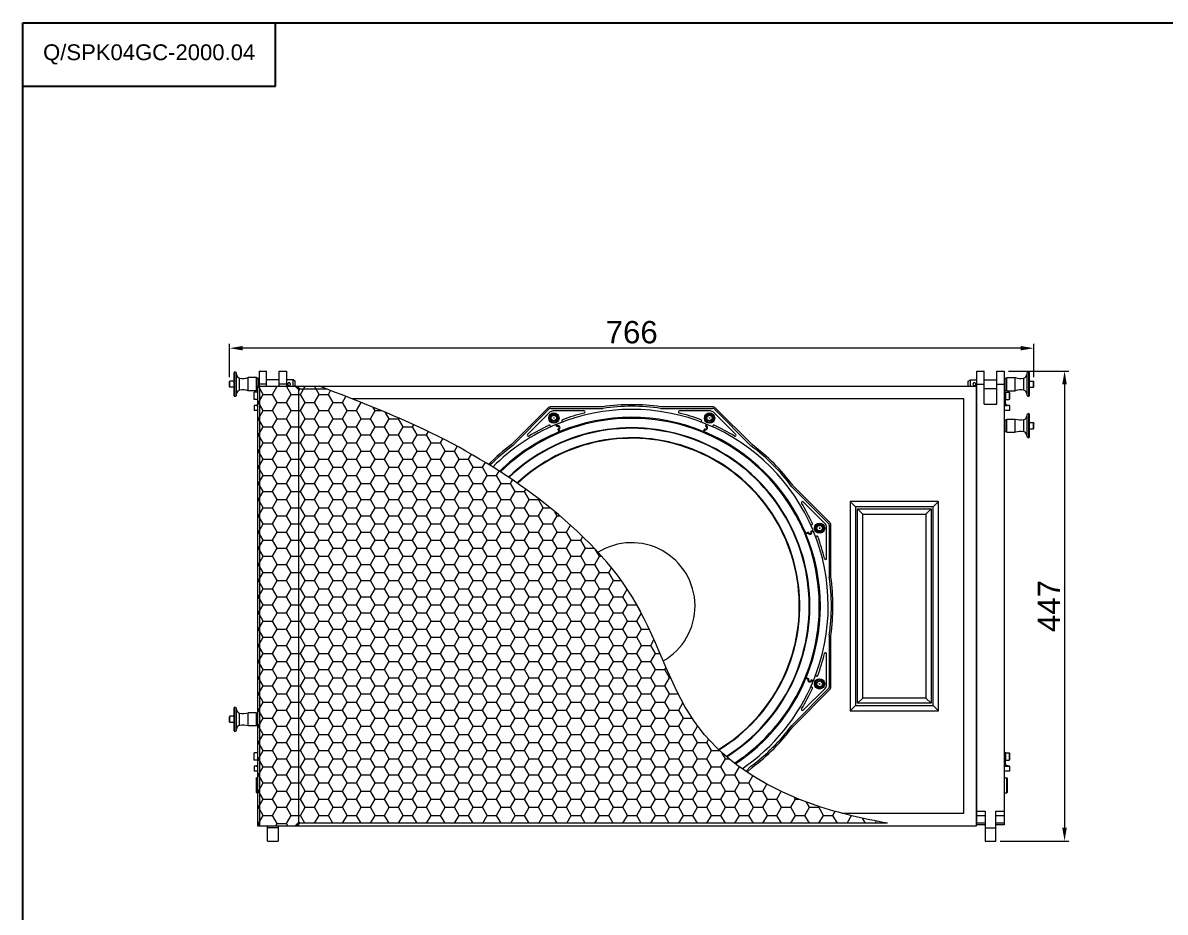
# Model space of a CAD drawing. Header units: millimetres. Extents: x 0 to 2525, y 0 to 1785.
# Drawn here: x 0 to 1087, y 940 to 1785 of the extents above; entities that cross this region are included whole.
import ezdxf

# ---------------------------------------------------------------- set-up
doc = ezdxf.new("R2010")
doc.units = ezdxf.units.MM
doc.header["$LTSCALE"] = 0.1
doc.layers.get('0').update_dxf_attribs({"lineweight": 13})
doc.layers.get('Defpoints').update_dxf_attribs({"lineweight": 9})
doc.layers.add('图框', color=7, linetype='Continuous')
doc.layers.add('标注', color=251, linetype='Continuous', lineweight=9)
doc.styles.get("Standard").update_dxf_attribs({"font": 'arial.ttf'})
doc.dimstyles.new('STANDARD 8.5', dxfattribs={"dimscale": 8.5, "dimtxt": 2.5, "dimasz": 1.5, "dimexe": 0.5, "dimexo": 0.5, "dimgap": 0.5, "dimtad": 1, "dimtoh": 1, "dimdec": 1, "dimzin": 12, "dimdsep": 46, "dimtxsty": 'Standard', "dimcen": 0, "dimclrd": 256, "dimclre": 256, "dimclrt": 256, "dimadec": 0, "dimazin": 0, "dimtp": 0.01, "dimtm": 0.01, "dimtfac": 1, "dimtdec": 1, "dimtofl": 0, "dimtmove": 0, "dimatfit": 3, "dimfxl": 1, "dimtolj": 1, "dimtzin": 4, "dimlwd": -1, "dimlwe": -1, "dimarcsym": 0})

# ---------------------------------------------------------------- blocks, each defined once
blk = doc.blocks.new('*D3')
at = {"layer": 'Defpoints', "color": 0, "transparency": 16777216}
for p in [(196.6, 1475.8), (196.6, 1444.1), (962.2, 1444.1)]:
    blk.add_point(p, dxfattribs=at)
at = {"layer": '标注', "transparency": 16777216}
for p, q in [((196.6, 1448.3), (196.6, 1480.1)), ((962.2, 1448.3), (962.2, 1480.1)), ((949.4, 1475.8), (209.3, 1475.8))]:
    blk.add_line(p, q, dxfattribs=at)
for points in [[(209.3, 1477.9), (209.3, 1473.7), (196.6, 1475.8)], [(949.4, 1477.9), (949.4, 1473.7), (962.2, 1475.8)]]:
    blk.add_solid(points, dxfattribs=at)
at = {"layer": '标注', "transparency": 16777216, "insert": (579.4, 1490.9), "char_height": 21.25, "attachment_point": 5}
blk.add_mtext('\\A1;766', dxfattribs=at)
blk = doc.blocks.new('A4-H')
at = {"layer": '图框'}
for p, q in [((28.29, 202.95), (28.29, 210.02)), ((0, 202.95), (28.29, 202.95))]:
    blk.add_line(p, q, dxfattribs=at)
blk.add_lwpolyline([(0, 210.02), (297, 210.02), (297, 0), (0, 0)], close=True, dxfattribs=at)
at = {"layer": '图框', "insert": (14.14, 206.49), "char_height": 1.7679, "width": 28.2872, "attachment_point": 5}
blk.add_mtext('Q/SPK04GC-2000.04', dxfattribs=at)
blk = doc.blocks.new('*D11')
at = {"layer": 'Defpoints', "color": 0, "transparency": 16777216}
for p in [(933.9, 1454.1), (925.9, 1007.1), (991.3, 1007.1)]:
    blk.add_point(p, dxfattribs=at)
at = {"layer": '标注', "transparency": 16777216}
for p, q in [((938.1, 1454.1), (995.5, 1454.1)), ((991.3, 1441.3), (991.3, 1019.8)), ((930.1, 1007.1), (995.5, 1007.1))]:
    blk.add_line(p, q, dxfattribs=at)
for points in [[(989.1, 1441.3), (993.4, 1441.3), (991.3, 1454.1)], [(989.1, 1019.8), (993.4, 1019.8), (991.3, 1007.1)]]:
    blk.add_solid(points, dxfattribs=at)
at = {"layer": '标注', "transparency": 16777216, "insert": (976.4, 1230.6), "char_height": 21.25, "attachment_point": 5, "rotation": 90}
blk.add_mtext('\\A1;447', dxfattribs=at)

msp = doc.modelspace()

# ---------------------------------------------------------------- hatches: boundary and pattern name
at = {"layer": '标注'}
h = msp.add_hatch(dxfattribs=at)
h.set_pattern_fill('HONEY', color=256, scale=2.8)
h.set_pattern_definition([(0, (-12853.082, -3718.7405), (13.335, 7.698966), [8.89, -17.78]), (120, (-12853.082, -3718.7405), (-13.335, 7.698966), [8.89, -17.78]), (60, (-12853.082, -3718.7405), (3e-08, 15.3979317), [-17.78, 8.89])])
edge = h.paths.add_edge_path()
edge.add_spline(control_points=[(609.37, 1178.34), (601.36, 1196.91), (585.67, 1234.62), (561.2, 1266.75), (547.48, 1281.69)], knot_values=[288.8378861, 288.8378861, 288.8378861, 288.8378861, 348.8943076, 409.3971397, 409.3971397, 409.3971397, 409.3971397], degree=3, periodic=0)
edge.add_spline(control_points=[(547.48, 1281.69), (532.1, 1298.44), (506.65, 1321.03), (479.57, 1341.04), (470.63, 1347.27)], knot_values=[409.3971397, 409.3971397, 409.3971397, 409.3971397, 477.1828576, 509.7724133, 509.7724133, 509.7724133, 509.7724133], degree=3, periodic=0)
edge.add_spline(control_points=[(470.63, 1347.27), (470.49, 1347.37), (470.35, 1347.46), (470.21, 1347.56)], knot_values=[509.7724133, 509.7724133, 509.7724133, 509.7724133, 510.2763816, 510.2763816, 510.2763816, 510.2763816], degree=3, periodic=0)
edge.add_spline(control_points=[(470.21, 1347.56), (467.69, 1349.31), (465.15, 1351.04), (462.61, 1352.76)], knot_values=[510.2763816, 510.2763816, 510.2763816, 510.2763816, 519.4590805, 519.4590805, 519.4590805, 519.4590805], degree=3, periodic=0)
edge.add_spline(control_points=[(462.61, 1352.76), (462.47, 1352.85), (462.32, 1352.95), (462.18, 1353.04)], knot_values=[519.4590805, 519.4590805, 519.4590805, 519.4590805, 519.969751, 519.969751, 519.969751, 519.969751], degree=3, periodic=0)
edge.add_spline(control_points=[(462.18, 1353.04), (459.63, 1354.75), (457.06, 1356.45), (454.48, 1358.12)], knot_values=[519.969751, 519.969751, 519.969751, 519.969751, 529.1709891, 529.1709891, 529.1709891, 529.1709891], degree=3, periodic=0)
edge.add_spline(control_points=[(454.48, 1358.12), (454.2, 1358.3), (453.91, 1358.49), (453.62, 1358.67)], knot_values=[529.1709891, 529.1709891, 529.1709891, 529.1709891, 530.1944076, 530.1944076, 530.1944076, 530.1944076], degree=3, periodic=0)
edge.add_spline(control_points=[(453.62, 1358.67), (451.47, 1360.06), (449.31, 1361.44), (447.14, 1362.8)], knot_values=[530.1944076, 530.1944076, 530.1944076, 530.1944076, 537.8766471, 537.8766471, 537.8766471, 537.8766471], degree=3, periodic=0)
edge.add_spline(control_points=[(447.14, 1362.8), (445.83, 1363.62), (444.52, 1364.43), (443.22, 1365.24)], knot_values=[537.8766471, 537.8766471, 537.8766471, 537.8766471, 542.491487, 542.491487, 542.491487, 542.491487], degree=3, periodic=0)
edge.add_spline(control_points=[(443.22, 1365.24), (427.55, 1374.9), (375.82, 1403.59), (320.45, 1424.9), (282.29, 1439.6)], knot_values=[542.491487, 542.491487, 542.491487, 542.491487, 597.6725822, 720.0621643, 720.0621643, 720.0621643, 720.0621643], degree=3, periodic=0)
edge.add_line((282.29, 1439.6), (223.19, 1439.6))
edge.add_line((223.19, 1439.6), (223.19, 1021.6))
edge.add_line((223.19, 1021.6), (258.3, 1021.6))
edge.add_spline(control_points=[(258.3, 1021.6), (258.64, 1021.6), (259, 1021.69), (259.3, 1021.86)], knot_values=[0, 0, 0, 0, 1, 1, 1, 1], degree=3, periodic=0)
edge.add_arc((258.29, 1023.59), 2, 300.18242, 315.19296)
edge.add_line((259.71, 1022.18), (261.51, 1024))
edge.add_line((261.51, 1024), (822.75, 1024))
edge.add_spline(control_points=[(822.75, 1024), (800.06, 1028.43), (754.22, 1038.25), (709.51, 1059.09), (689.35, 1072.56)], knot_values=[12.7149374, 12.7149374, 12.7149374, 12.7149374, 82.4038065, 153.7747982, 153.7747982, 153.7747982, 153.7747982], degree=3, periodic=0)
edge.add_spline(control_points=[(689.35, 1072.56), (688.92, 1072.84), (688.5, 1073.13), (688.08, 1073.41)], knot_values=[153.7747982, 153.7747982, 153.7747982, 153.7747982, 155.274585, 155.274585, 155.274585, 155.274585], degree=3, periodic=0)
edge.add_spline(control_points=[(688.08, 1073.41), (686.87, 1074.24), (685.66, 1075.07), (684.47, 1075.91)], knot_values=[155.274585, 155.274585, 155.274585, 155.274585, 159.5888221, 159.5888221, 159.5888221, 159.5888221], degree=3, periodic=0)
edge.add_spline(control_points=[(684.47, 1075.91), (682.29, 1077.45), (680.15, 1079.02), (678.04, 1080.63)], knot_values=[159.5888221, 159.5888221, 159.5888221, 159.5888221, 167.4557551, 167.4557551, 167.4557551, 167.4557551], degree=3, periodic=0)
edge.add_spline(control_points=[(678.04, 1080.63), (677.76, 1080.85), (677.47, 1081.06), (677.2, 1081.28)], knot_values=[167.4557551, 167.4557551, 167.4557551, 167.4557551, 168.502587, 168.502587, 168.502587, 168.502587], degree=3, periodic=0)
edge.add_spline(control_points=[(669.82, 1087.24), (672.22, 1085.2), (674.68, 1083.21), (677.2, 1081.28)], knot_values=[168.502587, 168.502587, 168.502587, 168.502587, 177.9025398, 177.9025398, 177.9025398, 177.9025398], degree=3, periodic=0)
edge.add_spline(control_points=[(662.43, 1093.83), (664.7, 1091.69), (667.03, 1089.61), (669.42, 1087.57)], knot_values=[178.4236336, 178.4236336, 178.4236336, 178.4236336, 187.7831318, 187.7831318, 187.7831318, 187.7831318], degree=3, periodic=0)
edge.add_spline(control_points=[(662.05, 1094.18), (655.32, 1100.54), (632.89, 1125.19), (619.08, 1155.85), (609.37, 1178.34)], knot_values=[188.2962201, 188.2962201, 188.2962201, 188.2962201, 216.0912769, 288.8378861, 288.8378861, 288.8378861, 288.8378861], degree=3, periodic=0)

# ---------------------------------------------------------------- linework, layer by layer
at = {"lineweight": 9}
for p, q in [((201.09, 1430.6), (201.09, 1452.6)), ((201.59, 1430.1), (201.59, 1453.1)), ((203.39, 1431.9), (203.39, 1451.3)), ((206.28, 1435.83), (206.28, 1447.36)), ((214.39, 1435.35), (214.39, 1447.85)), ((222.39, 1447.85), (214.39, 1447.85)), ((222.39, 1435.35), (222.39, 1447.85)), ((223.89, 1447.18), (222.39, 1447.18)), ((223.89, 1439.6), (223.89, 1447.18)), ((224.89, 1454.1), (224.89, 1439.6)), ((224.89, 1454.1), (231.89, 1454.1)), ((231.89, 1439.6), (231.89, 1454.1)), ((243.89, 1439.6), (243.89, 1454.1)), ((243.89, 1454.1), (250.89, 1454.1)), ((250.89, 1454.1), (250.89, 1439.6)), ((907.89, 1454.1), (914.89, 1454.1)), ((907.89, 1031.46), (907.89, 1454.1)), ((914.89, 1422.62), (914.89, 1454.1)), ((926.89, 1454.1), (933.89, 1454.1)), ((926.89, 1422.62), (926.89, 1454.1)), ((933.89, 1454.1), (933.89, 1031.46)), ((934.89, 1447.18), (936.39, 1447.18)), ((934.89, 1436.02), (934.89, 1447.18)), ((936.39, 1447.85), (944.39, 1447.85)), ((936.39, 1435.35), (936.39, 1447.85)), ((944.39, 1435.35), (944.39, 1447.85)), ((952.5, 1435.83), (952.5, 1447.36)), ((955.39, 1451.3), (955.39, 1431.9)), ((957.19, 1430.1), (957.19, 1453.1)), ((957.69, 1452.6), (957.69, 1430.6)), ((197.09, 1444.6), (196.59, 1444.1)), ((196.59, 1439.1), (196.59, 1444.1)), ((197.09, 1438.6), (196.59, 1439.1)), ((197.09, 1438.6), (197.09, 1444.6)), ((201.09, 1444.6), (197.09, 1444.6)), ((201.09, 1438.6), (197.09, 1438.6)), ((222.39, 1435.35), (214.39, 1435.35)), ((223.19, 1436.02), (222.39, 1436.02)), ((223.19, 1439.6), (223.19, 1021.6)), ((223.19, 1439.6), (258.3, 1439.6)), ((224.89, 1445.58), (223.89, 1445.58)), ((231.89, 1441.6), (224.89, 1441.6)), ((225.16, 1439.6), (225.16, 1021.6)), ((243.89, 1445.58), (231.89, 1445.58)), ((250.89, 1441.6), (243.89, 1441.6)), ((257.09, 1445.58), (250.89, 1445.58)), ((251.39, 1439.6), (907.39, 1439.6)), ((257.09, 1439.6), (257.09, 1445.58)), ((259.09, 1444.58), (257.09, 1445.58)), ((258.43, 1439.6), (900.35, 1439.6)), ((259.09, 1439.6), (259.09, 1444.58)), ((259.71, 1439.01), (262.21, 1436.49)), ((262.44, 1438.4), (260.44, 1438.4)), ((262.44, 1437.9), (260.94, 1437.9)), ((261.55, 1439.6), (261.55, 1438.4)), ((261.88, 1438.4), (261.88, 1439.6)), ((262.21, 1436.49), (262.21, 1024.7)), ((262.44, 1437.81), (262.44, 1439.42)), ((262.44, 1436.35), (262.44, 1024.85)), ((263.29, 1437.2), (288.52, 1437.2)), ((899.69, 1444.58), (901.69, 1445.58)), ((899.69, 1439.6), (899.69, 1444.58)), ((901.69, 1445.58), (907.89, 1445.58)), ((901.69, 1439.6), (901.69, 1445.58)), ((907.39, 1021.6), (907.39, 1439.6)), ((907.39, 1437.62), (907.89, 1437.62)), ((907.89, 1441.6), (914.89, 1441.6)), ((914.89, 1445.58), (926.89, 1445.58)), ((914.89, 1437.62), (926.89, 1437.62)), ((926.89, 1441.6), (933.89, 1441.6)), ((933.89, 1445.58), (934.89, 1445.58)), ((933.89, 1437.62), (934.89, 1437.62)), ((934.89, 1436.02), (936.39, 1436.02)), ((936.39, 1435.35), (944.39, 1435.35)), ((957.69, 1444.6), (961.69, 1444.6)), ((957.69, 1438.6), (961.69, 1438.6)), ((961.69, 1438.6), (961.69, 1444.6)), ((961.69, 1444.6), (962.19, 1444.1)), ((961.69, 1438.6), (962.19, 1439.1)), ((962.19, 1439.1), (962.19, 1444.1)), ((219.98, 1427.42), (219.98, 1433.78)), ((220.28, 1427.12), (220.28, 1434.08)), ((223.19, 1434.08), (220.28, 1434.08)), ((223.19, 1427.12), (220.28, 1427.12)), ((895.39, 1427.6), (313.24, 1427.6)), ((895.39, 1033.6), (895.39, 1427.6)), ((933.89, 1434.6), (934.89, 1434.6)), ((933.89, 1429.77), (934.89, 1429.77)), ((934.89, 1434.6), (934.89, 1423.6)), ((935.19, 1434.08), (938.5, 1434.08)), ((935.19, 1434.08), (935.19, 1427.12)), ((935.19, 1427.12), (938.5, 1427.12)), ((938.5, 1434.08), (938.5, 1427.12)), ((938.8, 1433.78), (938.8, 1427.42)), ((220.01, 1421.4), (220.01, 1416.6)), ((222.26, 1421.4), (220.01, 1421.4)), ((223.19, 1416.6), (220.01, 1416.6)), ((222.44, 1421.4), (223.19, 1421.4)), ((499.72, 1418.93), (464.91, 1384.11)), ((465.9, 1382.98), (500.93, 1418.01)), ((501.09, 1414.63), (480.31, 1393.86)), ((502.35, 1418.6), (551.89, 1418.6)), ((551.78, 1420.1), (502.55, 1420.1)), ((534, 1416.1), (504.62, 1416.1)), ((606.88, 1418.6), (656.43, 1418.6)), ((656.23, 1420.1), (606.99, 1420.1)), ((654.15, 1416.1), (624.77, 1416.1)), ((678.47, 1393.86), (657.69, 1414.63)), ((657.85, 1418.01), (692.88, 1382.98)), ((693.87, 1384.11), (659.05, 1418.93)), ((914.89, 1422.62), (926.89, 1422.62)), ((933.89, 1423.6), (934.89, 1423.6)), ((933.89, 1421.4), (936.34, 1421.4)), ((938.77, 1416.6), (933.89, 1416.6)), ((934.89, 1423.6), (934.9, 1423.44)), ((938.77, 1421.4), (936.52, 1421.4)), ((938.77, 1421.4), (938.77, 1416.6)), ((957.19, 1390.6), (957.19, 1413.6)), ((502.84, 1410.81), (505.34, 1412.25)), ((502.84, 1407.92), (502.84, 1410.81)), ((505.34, 1406.48), (502.84, 1407.92)), ((505.34, 1412.25), (507.84, 1410.81)), ((507.84, 1407.92), (505.34, 1406.48)), ((508.13, 1401.07), (507.27, 1403.13)), ((508.4, 1401.98), (507.83, 1403.36)), ((507.84, 1410.81), (507.84, 1407.92)), ((650.4, 1403.59), (649.54, 1401.53)), ((650.38, 1401.98), (650.95, 1403.36)), ((650.65, 1410.11), (652.69, 1412.16)), ((651.4, 1407.33), (650.65, 1410.11)), ((654.19, 1406.58), (651.4, 1407.33)), ((652.69, 1412.16), (655.48, 1411.41)), ((656.23, 1408.62), (654.19, 1406.58)), ((655.48, 1411.41), (656.23, 1408.62)), ((933.89, 1406.08), (934.89, 1406.08)), ((934.89, 1407.68), (936.39, 1407.68)), ((934.89, 1396.52), (934.89, 1407.68)), ((936.39, 1408.35), (944.39, 1408.35)), ((936.39, 1395.85), (936.39, 1408.35)), ((944.39, 1395.85), (944.39, 1408.35)), ((952.5, 1396.33), (952.5, 1407.86)), ((955.39, 1411.8), (955.39, 1392.4)), ((957.69, 1413.1), (957.69, 1391.1)), ((957.69, 1405.1), (961.69, 1405.1)), ((961.69, 1399.1), (961.69, 1405.1)), ((961.69, 1405.1), (962.19, 1404.6)), ((962.19, 1399.6), (962.19, 1404.6)), ((509.1, 1398.73), (510.14, 1396.2)), ((509.93, 1398.28), (510.7, 1396.43)), ((648.57, 1399.19), (647.53, 1396.66)), ((648.08, 1396.43), (648.85, 1398.28)), ((933.89, 1398.12), (934.89, 1398.12)), ((934.89, 1396.52), (936.39, 1396.52)), ((936.39, 1395.85), (944.39, 1395.85)), ((957.69, 1399.1), (961.69, 1399.1)), ((961.69, 1399.1), (962.19, 1399.6)), ((731.77, 1344.09), (766.8, 1309.05)), ((767.72, 1310.26), (732.9, 1345.07)), ((763.42, 1308.9), (742.65, 1329.67)), ((871.39, 1330.1), (787.39, 1330.1)), ((787.39, 1330.1), (787.39, 1131.1)), ((787.39, 1330.1), (792.39, 1325.1)), ((871.39, 1330.1), (866.39, 1325.1)), ((871.39, 1131.1), (871.39, 1330.1)), ((866.39, 1325.1), (792.39, 1325.1)), ((792.39, 1325.1), (792.39, 1136.1)), ((794.39, 1323.1), (864.39, 1323.1)), ((794.39, 1138.1), (794.39, 1323.1)), ((794.39, 1323.1), (799.39, 1318.1)), ((799.39, 1318.1), (859.39, 1318.1)), ((799.39, 1143.1), (799.39, 1318.1)), ((864.39, 1323.1), (859.39, 1318.1)), ((859.39, 1318.1), (859.39, 1143.1)), ((864.39, 1323.1), (864.39, 1138.1)), ((866.39, 1136.1), (866.39, 1325.1)), ((755.27, 1304.65), (756.72, 1307.15)), ((756.72, 1302.15), (755.27, 1304.65)), ((756.72, 1307.15), (759.6, 1307.15)), ((759.6, 1307.15), (761.05, 1304.65)), ((761.05, 1304.65), (759.6, 1302.15)), ((764.89, 1275.98), (764.89, 1305.36)), ((767.39, 1307.64), (767.39, 1258.09)), ((768.89, 1258.2), (768.89, 1307.43)), ((747.52, 1300.89), (744.99, 1299.84)), ((747.07, 1300.05), (745.23, 1299.29)), ((749.86, 1301.86), (751.92, 1302.71)), ((750.77, 1301.58), (752.15, 1302.16)), ((759.6, 1302.15), (756.72, 1302.15)), ((767.39, 1203.1), (767.39, 1153.55)), ((768.89, 1153.76), (768.89, 1202.99)), ((764.89, 1155.83), (764.89, 1185.21)), ((742.65, 1131.52), (763.42, 1152.3)), ((745.23, 1161.91), (747.07, 1161.14)), ((747.98, 1161.41), (745.45, 1162.46)), ((752.38, 1159.59), (750.32, 1160.44)), ((750.77, 1159.61), (752.15, 1159.04)), ((755.37, 1155.8), (756.12, 1158.59)), ((757.41, 1153.76), (755.37, 1155.8)), ((756.12, 1158.59), (758.91, 1159.34)), ((760.2, 1154.51), (757.41, 1153.76)), ((758.91, 1159.34), (760.95, 1157.29)), ((760.95, 1157.29), (760.2, 1154.51)), ((766.8, 1152.14), (731.77, 1117.1)), ((732.9, 1116.12), (767.72, 1150.93)), ((794.39, 1138.1), (799.39, 1143.1)), ((859.39, 1143.1), (799.39, 1143.1)), ((864.39, 1138.1), (859.39, 1143.1)), ((201.09, 1111.9), (201.09, 1133.9)), ((201.59, 1111.4), (201.59, 1134.4)), ((203.39, 1113.2), (203.39, 1132.6)), ((787.39, 1131.1), (792.39, 1136.1)), ((787.39, 1131.1), (871.39, 1131.1)), ((792.39, 1136.1), (866.39, 1136.1)), ((864.39, 1138.1), (794.39, 1138.1)), ((871.39, 1131.1), (866.39, 1136.1)), ((197.09, 1125.9), (196.59, 1125.4)), ((196.59, 1120.4), (196.59, 1125.4)), ((197.09, 1119.9), (196.59, 1120.4)), ((197.09, 1119.9), (197.09, 1125.9)), ((201.09, 1125.9), (197.09, 1125.9)), ((201.09, 1119.9), (197.09, 1119.9)), ((206.28, 1117.13), (206.28, 1128.66)), ((214.39, 1116.65), (214.39, 1129.15)), ((222.39, 1129.15), (214.39, 1129.15)), ((222.39, 1116.65), (222.39, 1129.15)), ((223.19, 1128.48), (222.39, 1128.48)), ((222.39, 1116.65), (214.39, 1116.65)), ((223.19, 1117.32), (222.39, 1117.32)), ((219.98, 1084.42), (219.98, 1090.78)), ((220.28, 1084.12), (220.28, 1091.08)), ((223.19, 1091.08), (220.28, 1091.08)), ((933.89, 1091.6), (934.89, 1091.6)), ((934.89, 1091.6), (934.89, 1080.43)), ((935.19, 1091.08), (938.5, 1091.08)), ((935.19, 1091.08), (935.19, 1084.12)), ((938.5, 1091.08), (938.5, 1084.12)), ((938.8, 1090.78), (938.8, 1084.42)), ((220.01, 1078.4), (220.01, 1073.6)), ((222.26, 1078.4), (220.01, 1078.4)), ((223.19, 1084.12), (220.28, 1084.12)), ((222.44, 1078.4), (223.19, 1078.4)), ((692.88, 1078.22), (688.08, 1073.41)), ((689.35, 1072.56), (693.87, 1077.08)), ((933.89, 1086.49), (934.89, 1086.49)), ((933.89, 1080.43), (934.89, 1080.43)), ((935.19, 1084.12), (938.5, 1084.12)), ((937.69, 1078.42), (938.77, 1078.44)), ((938.77, 1078.4), (937.69, 1078.42)), ((937.69, 1078.42), (937.69, 1078.42)), ((938.77, 1078.44), (938.77, 1073.61)), ((223.19, 1073.6), (220.01, 1073.6)), ((221.89, 1066.6), (222.39, 1067.1)), ((221.89, 1066.6), (221.89, 1053.6)), ((222.39, 1067.1), (222.39, 1053.1)), ((223.19, 1067.1), (222.39, 1067.1)), ((933.89, 1067.1), (936.39, 1067.1)), ((936.89, 1066.6), (936.39, 1067.1)), ((936.39, 1053.1), (936.39, 1067.1)), ((936.89, 1053.6), (936.89, 1066.6)), ((221.89, 1053.6), (222.39, 1053.1)), ((223.19, 1053.1), (222.39, 1053.1)), ((933.89, 1053.1), (936.39, 1053.1)), ((936.89, 1053.6), (936.39, 1053.1)), ((779.38, 1033.6), (895.39, 1033.6)), ((907.89, 1035.46), (915.89, 1035.46)), ((915.89, 1035.46), (915.89, 1007.1)), ((925.89, 1035.46), (933.89, 1035.46)), ((925.89, 1007.1), (925.89, 1035.46)), ((259.71, 1022.18), (262.21, 1024.7)), ((260.44, 1022.8), (262.44, 1022.8)), ((262.44, 1023.3), (260.94, 1023.3)), ((261.55, 1021.6), (261.55, 1022.8)), ((261.88, 1022.8), (261.88, 1021.6)), ((262.44, 1021.77), (262.44, 1023.38)), ((907.39, 1023.29), (907.89, 1023.29)), ((907.89, 1031.46), (915.89, 1031.46)), ((907.89, 1022.59), (907.89, 1031.46)), ((915.89, 1023.97), (907.89, 1023.97)), ((915.89, 1022.59), (907.89, 1022.59)), ((925.89, 1031.46), (933.89, 1031.46)), ((933.89, 1023.97), (925.89, 1023.97)), ((933.89, 1022.59), (925.89, 1022.59)), ((933.89, 1031.46), (933.89, 1022.59)), ((223.19, 1021.6), (258.3, 1021.6)), ((232.89, 1007.1), (232.89, 1021.6)), ((242.89, 1019.6), (232.89, 1019.6)), ((242.89, 1021.6), (242.89, 1007.1)), ((251.39, 1021.6), (907.39, 1021.6)), ((258.43, 1021.6), (900.35, 1021.6)), ((915.89, 1019.6), (925.89, 1019.6)), ((232.89, 1007.1), (242.89, 1007.1)), ((915.89, 1007.1), (925.89, 1007.1))]:
    msp.add_line(p, q, dxfattribs=at)
msp.add_lwpolyline([(935.1, 1079.78), (935.07, 1079.83), (935, 1079.96), (934.96, 1080.07), (934.93, 1080.16), (934.91, 1080.23), (934.91, 1080.28), (934.9, 1080.33), (934.9, 1080.36), (934.89, 1080.39), (934.89, 1080.42), (934.89, 1080.44), (934.89, 1080.46), (934.89, 1080.47)], dxfattribs=at)
for centre, radius in [((505.34, 1409.37), 4.9), ((505.34, 1409.37), 4.1), ((653.44, 1409.37), 4.9), ((653.44, 1409.37), 4.1), ((505.34, 1409.37), 3), ((505.34, 1409.37), 0.25), ((653.44, 1409.37), 3), ((653.44, 1409.37), 0.25), ((758.16, 1304.65), 4.9), ((758.16, 1304.65), 4.1), ((758.16, 1304.65), 3), ((758.16, 1304.65), 0.25), ((758.16, 1156.55), 4.9), ((758.16, 1156.55), 4.1), ((758.16, 1156.55), 3), ((758.16, 1156.55), 0.25)]:
    msp.add_circle(centre, radius, dxfattribs=at)
for centre, radius, start, end in [((201.59, 1452.6), 0.5, 90, 180), ((201.59, 1451.3), 1.8, 0, 90), ((206.89, 1450.81), 3.5, 180, 259.99733), ((209.32, 1464.6), 17.5, 259.99733, 286.83498), ((949.46, 1464.6), 17.5, 253.16502, 280.00267), ((951.89, 1450.81), 3.5, 280.00267, 0), ((957.19, 1451.3), 1.8, 90, 180), ((957.19, 1452.6), 0.5, 0, 90), ((206.89, 1432.38), 3.5, 100.00267, 180), ((209.32, 1418.6), 17.5, 73.16502, 100.00267), ((258.3, 1437.63), 1.97, 86.37589, 89.99568), ((258.3, 1437.61), 1.99, 74.95666, 86.36998), ((258.3, 1437.61), 1.99, 59.87523, 74.90112), ((258.29, 1437.6), 2, 44.87728, 59.81758), ((320.66, 1529.11), 109.52, 237.74571, 237.88807), ((262.87, 1436.77), 0.6, 225, 45), ((205.36, 1399.11), 69.32, 33.32182, 33.74499), ((243.72, 1411.59), 32.23, 52.9061, 53.20956), ((949.46, 1418.6), 17.5, 79.99733, 106.83498), ((951.89, 1432.38), 3.5, 0, 79.99733), ((201.59, 1430.6), 0.5, 180, 270), ((201.59, 1431.9), 1.8, 270, 0), ((220.28, 1433.78), 0.3, 90, 180), ((220.28, 1427.42), 0.3, 180, 270), ((935.19, 1433.78), 0.3, 90, 180), ((935.19, 1427.42), 0.3, 180, 270), ((938.5, 1433.78), 0.3, 0, 90), ((938.5, 1427.42), 0.3, 270, 0), ((957.19, 1431.9), 1.8, 180, 270), ((957.19, 1430.6), 0.5, 270, 0), ((222.16, 1421.92), 0.52, 276.40203, 277.57023), ((222.16, 1421.92), 0.519, 277.57068, 279.33416), ((222.16, 1421.91), 0.516, 279.33087, 283.6985), ((222.26, 1421.9), 0.506, 270.00523, 281.17932), ((222.16, 1421.91), 0.511, 283.70275, 285.20048), ((222.26, 1421.9), 0.501, 281.1897, 308.18353), ((222.81, 1425.07), 3.69, 262.86535, 264.18689), ((502.55, 1416.1), 4, 90, 135), ((502.35, 1416.6), 2, 90, 135), ((504.62, 1411.1), 5, 90, 135), ((579.39, 1230.6), 187, 67.68384, 112.5), ((579.39, 1230.6), 189, 103.8196, 110.4424), ((534, 1415.1), 1, 283.8196, 90), ((579.39, 1230.6), 191.5, 81.71205, 98.28795), ((579.39, 1230.6), 190, 81.67934, 98.32066), ((624.77, 1415.1), 1, 90, 256.1804), ((579.39, 1230.6), 189, 69.5576, 76.1804), ((654.15, 1411.1), 5, 45, 90), ((656.23, 1416.1), 4, 45, 90), ((656.43, 1416.6), 2, 45, 90), ((936.52, 1421.9), 0.502, 231.82179, 265.22094), ((936.52, 1421.9), 0.507, 265.18996, 270.00019), ((936.62, 1421.9), 0.507, 258.34706, 259.47155), ((936.62, 1421.95), 0.549, 259.52941, 264.83885), ((957.19, 1411.8), 1.8, 90, 180), ((957.19, 1413.1), 0.5, 0, 90), ((579.39, 1230.6), 187, 112.68384, 135.01046), ((579.39, 1230.6), 178.5, 303.22543, 134.40659), ((579.39, 1230.6), 189, 114.5576, 121.1804), ((501.25, 1401.59), 1, 294.5576, 114.5576), ((579.39, 1230.6), 179.5, 67.69152, 112.5), ((513.73, 1406.76), 1, 110.4424, 290.4424), ((645.05, 1406.76), 1, 249.5576, 69.5576), ((579.39, 1230.6), 187, 22.68384, 67.5), ((657.52, 1401.59), 1, 65.4424, 245.4424), ((579.39, 1230.6), 189, 58.8196, 65.4424), ((949.46, 1425.1), 17.5, 253.16502, 280.00267), ((951.89, 1411.31), 3.5, 280.00267, 0), ((579.39, 1230.6), 179.5, 112.69152, 134.4785), ((579.39, 1230.6), 169.5, 302.24332, 133.74812), ((579.39, 1230.6), 169, 302.19016, 133.7109), ((481.02, 1393.15), 1, 135, 301.1804), ((579.39, 1230.6), 185, 112.08862, 112.68582), ((509.17, 1400.13), 1.4, 267.12307, 137.87693), ((509.17, 1400.13), 2, 292.5, 112.5), ((579.39, 1230.6), 179.5, 22.69152, 67.5), ((649.61, 1400.13), 1.4, 222.12307, 92.87693), ((649.61, 1400.13), 2, 247.5, 67.5), ((579.39, 1230.6), 185, 67.08862, 67.68582), ((677.76, 1393.15), 1, 238.8196, 45), ((949.46, 1379.1), 17.5, 79.99733, 106.83498), ((951.89, 1392.88), 3.5, 0, 79.99733), ((957.19, 1392.4), 1.8, 180, 270), ((579.39, 1230.6), 191.5, 126.71205, 135.32379), ((579.39, 1230.6), 190, 126.67934, 135.21981), ((579.39, 1230.6), 160, 301.26367, 133.02853), ((579.39, 1230.6), 159.51, 301.21463, 132.99032), ((579.39, 1230.6), 190, 36.67934, 53.32066), ((579.39, 1230.6), 191.5, 36.71205, 53.28795), ((957.19, 1391.1), 0.5, 270, 0), ((741.94, 1328.97), 1, 45, 211.1804), ((579.39, 1230.6), 189, 24.5576, 31.1804), ((750.38, 1308.73), 1, 204.5576, 24.5576), ((759.89, 1305.36), 5, 0, 45), ((765.39, 1307.64), 2, 0, 45), ((764.89, 1307.43), 4, 0, 45), ((579.39, 1230.6), 179.5, 337.69152, 22.5), ((748.92, 1300.82), 2, 202.5, 22.5), ((748.92, 1300.82), 1.4, 177.12307, 47.87693), ((579.39, 1230.6), 185, 22.08862, 22.68582), ((579.39, 1230.6), 187, 337.68384, 22.5), ((755.55, 1296.26), 1, 20.4424, 200.4424), ((579.39, 1230.6), 189, 13.8196, 20.4424), ((579.39, 1230.6), 60.24, 299.84621, 121.98516), ((763.89, 1275.98), 1, 193.8196, 360), ((579.39, 1230.6), 190, 351.67934, 8.32066), ((579.39, 1230.6), 191.5, 351.71205, 8.28795), ((579.39, 1230.6), 189, 339.5576, 346.1804), ((763.89, 1185.21), 1, 0, 166.1804), ((755.55, 1164.93), 1, 159.5576, 339.5576), ((579.39, 1230.6), 179.5, 303.33717, 337.5), ((579.39, 1230.6), 187, 304.18885, 337.5), ((748.92, 1160.37), 2, 157.5, 337.5), ((748.92, 1160.37), 1.4, 132.12307, 2.87693), ((750.38, 1152.46), 1, 335.4424, 155.4424), ((579.39, 1230.6), 185, 337.08862, 337.68582), ((759.89, 1155.83), 5, 315, 0), ((765.39, 1153.55), 2, 315, 0), ((764.89, 1153.76), 4, 315, 0), ((579.39, 1230.6), 189, 328.8196, 335.4424), ((201.59, 1133.9), 0.5, 90, 180), ((201.59, 1132.6), 1.8, 0, 90), ((206.89, 1132.11), 3.5, 180, 259.99733), ((741.94, 1132.23), 1, 148.8196, 315), ((209.32, 1145.9), 17.5, 259.99733, 286.83498), ((201.59, 1111.9), 0.5, 180, 270), ((201.59, 1113.2), 1.8, 270, 0), ((206.89, 1113.68), 3.5, 100.00267, 180), ((209.32, 1099.9), 17.5, 73.16502, 100.00267), ((579.39, 1230.6), 190, 306.67934, 323.32066), ((579.39, 1230.6), 191.5, 306.71205, 323.28795), ((220.28, 1090.78), 0.3, 90, 180), ((935.19, 1090.78), 0.3, 90, 180), ((938.5, 1090.78), 0.3, 0, 90), ((220.28, 1084.42), 0.3, 180, 270), ((222.16, 1078.92), 0.52, 276.40203, 277.57023), ((222.16, 1078.92), 0.519, 277.57068, 279.33416), ((222.16, 1078.91), 0.516, 279.33087, 283.6985), ((222.26, 1078.9), 0.506, 270.00523, 281.17932), ((222.16, 1078.91), 0.511, 283.70275, 285.20048), ((222.26, 1078.9), 0.501, 281.1897, 308.18353), ((222.81, 1082.07), 3.69, 262.86535, 264.18689), ((935.19, 1084.42), 0.3, 180, 270), ((936.13, 1080.79), 1.25, 179.97185, 190.0028), ((936.14, 1080.8), 1.25, 189.99873, 190.16863), ((936.16, 1080.8), 1.27, 190.17207, 193.62872), ((936.2, 1080.81), 1.31, 193.62318, 196.11576), ((933.49, 1076.82), 3.32, 35.13694, 35.57517), ((936.63, 1079.03), 0.522, 215.12741, 224.22318), ((936.52, 1078.75), 0.499, 231.85001, 265.4116), ((936.34, 1059.34), 19.17, 90.00005, 90.35253), ((936.62, 1079.02), 0.512, 224.26018, 237.24067), ((936.52, 1079.09), 0.504, 237.79779, 248.168), ((936.52, 1079.1), 0.509, 248.19283, 258.68758), ((936.62, 1079.03), 0.515, 237.28535, 254.49759), ((935.95, 1082.32), 3.82, 275.84882, 278.02301), ((936.52, 1079.11), 0.515, 258.71348, 269.69624), ((936.63, 1079.05), 0.541, 254.51283, 269.17235), ((936.52, 1078.75), 0.5, 265.42978, 270.29955), ((936.61, 1078.84), 0.513, 265.71946, 270.85012), ((936.91, 1077.86), 0.553, 121.8802, 125.71504), ((938.5, 1084.42), 0.3, 270, 0), ((258.29, 1023.59), 2, 300.18242, 315.12272), ((320.66, 932.08), 109.52, 122.11193, 122.25429), ((262.87, 1024.42), 0.6, 315, 135), ((253.78, 1029.4), 10.91, 322.5753, 324.39329), ((251.02, 1031.39), 14.31, 324.34216, 324.87419), ((243.72, 1049.6), 32.23, 306.79044, 307.0939)]:
    msp.add_arc(centre, radius, start, end, dxfattribs=at)
for points, knots in [([(254.63, 1441.6), (254.63, 1441.77), (254.57, 1442.13), (254.34, 1442.52), (254.09, 1442.76), (253.86, 1442.9), (253.61, 1442.99), (253.34, 1443.02), (253.07, 1442.99), (252.82, 1442.9), (252.59, 1442.76), (252.33, 1442.52), (252.11, 1442.13), (252.05, 1441.77), (252.05, 1441.6)], [0, 0, 0, 0, 0.1256154, 0.2497295, 0.3118033, 0.3741147, 0.4368759, 0.5000012, 0.5631253, 0.6258863, 0.6881981, 0.7502713, 0.8743847, 1, 1, 1, 1]), ([(252.05, 1441.6), (252.05, 1441.42), (252.11, 1441.06), (252.33, 1440.67), (252.59, 1440.43), (252.82, 1440.29), (253.07, 1440.21), (253.34, 1440.18), (253.61, 1440.21), (253.86, 1440.29), (254.09, 1440.43), (254.34, 1440.67), (254.57, 1441.06), (254.63, 1441.42), (254.63, 1441.6)], [0, 0, 0, 0, 0.1256154, 0.2497294, 0.3118033, 0.3741147, 0.4368758, 0.5000011, 0.5631252, 0.6258862, 0.688198, 0.7502711, 0.8743846, 1, 1, 1, 1]), ([(261.88, 1439.6), (261.98, 1439.6), (262.14, 1439.59), (262.32, 1439.57), (262.37, 1439.54)], [0, 0, 0, 0, 0.5979165, 1, 1, 1, 1]), ([(262.21, 1438.37), (262.18, 1438.38), (262.08, 1438.4), (261.96, 1438.4), (261.88, 1438.4)], [0, 0, 0, 0, 0.2201238, 1, 1, 1, 1]), ([(262.37, 1439.54), (262.39, 1439.53), (262.42, 1439.5), (262.44, 1439.45), (262.44, 1439.42)], [0, 0, 0, 0, 0.2736654, 1, 1, 1, 1]), ([(906.73, 1441.6), (906.73, 1441.77), (906.67, 1442.13), (906.44, 1442.52), (906.19, 1442.76), (905.96, 1442.9), (905.71, 1442.99), (905.44, 1443.02), (905.17, 1442.99), (904.92, 1442.9), (904.69, 1442.76), (904.43, 1442.52), (904.21, 1442.13), (904.15, 1441.77), (904.15, 1441.6)], [0, 0, 0, 0, 0.1256154, 0.2497294, 0.3118033, 0.3741147, 0.4368758, 0.5000011, 0.5631252, 0.6258862, 0.688198, 0.7502711, 0.8743846, 1, 1, 1, 1]), ([(904.15, 1441.6), (904.15, 1441.42), (904.21, 1441.06), (904.43, 1440.67), (904.69, 1440.43), (904.92, 1440.29), (905.17, 1440.21), (905.44, 1440.18), (905.71, 1440.21), (905.96, 1440.29), (906.19, 1440.43), (906.44, 1440.67), (906.67, 1441.06), (906.73, 1441.42), (906.73, 1441.6)], [0, 0, 0, 0, 0.1256154, 0.2497295, 0.3118033, 0.3741147, 0.4368759, 0.5000012, 0.5631253, 0.6258863, 0.6881981, 0.7502713, 0.8743847, 1, 1, 1, 1]), ([(222.3, 1421.41), (222.35, 1421.43), (222.46, 1421.48), (222.54, 1421.57), (222.58, 1421.61)], [0, 0, 0, 0, 0.5001737, 1, 1, 1, 1]), ([(223.19, 1421.91), (223.08, 1421.85), (222.87, 1421.72), (222.66, 1421.58), (222.57, 1421.5)], [0, 0, 0, 0, 0.511278, 1, 1, 1, 1]), ([(222.58, 1421.61), (222.58, 1421.6), (222.58, 1421.56), (222.57, 1421.53), (222.57, 1421.5)], [0, 0, 0, 0, 0.3197311, 1, 1, 1, 1]), ([(222.58, 1421.61), (222.67, 1421.74), (222.87, 1421.98), (223.08, 1422.2), (223.19, 1422.32)], [0, 0, 0, 0, 0.5045869, 1, 1, 1, 1]), ([(933.96, 1423.22), (933.98, 1423.17), (934.02, 1423.08), (934.11, 1422.95), (934.21, 1422.82), (934.38, 1422.66), (934.61, 1422.48), (934.92, 1422.29), (935.25, 1422.1), (935.59, 1421.91), (935.91, 1421.72), (936.12, 1421.58), (936.21, 1421.5)], [0, 0, 0, 0, 0.0540653, 0.1088135, 0.1649895, 0.2230206, 0.3450417, 0.4741432, 0.6076681, 0.7421515, 0.8739819, 1, 1, 1, 1]), ([(934.9, 1423.44), (934.9, 1423.4), (934.92, 1423.31), (934.97, 1423.15), (935.07, 1422.95), (935.23, 1422.72), (935.41, 1422.51), (935.61, 1422.3), (935.88, 1422.01), (936.08, 1421.78), (936.2, 1421.61)], [0, 0, 0, 0, 0.0582111, 0.1155986, 0.2306671, 0.3492742, 0.4727568, 0.6007781, 0.7321667, 1, 1, 1, 1]), ([(936.2, 1421.61), (936.21, 1421.6), (936.23, 1421.58), (936.27, 1421.53), (936.34, 1421.48), (936.42, 1421.43), (936.48, 1421.41), (936.51, 1421.41)], [0, 0, 0, 0, 0.1246309, 0.2497242, 0.5001305, 0.7504941, 1, 1, 1, 1]), ([(936.21, 1421.5), (936.21, 1421.51), (936.2, 1421.55), (936.2, 1421.58), (936.2, 1421.61)], [0, 0, 0, 0, 0.1916529, 1, 1, 1, 1]), ([(936.34, 1421.4), (936.35, 1421.4), (936.37, 1421.4), (936.4, 1421.4), (936.43, 1421.4), (936.45, 1421.4), (936.47, 1421.4), (936.48, 1421.4)], [0, 0, 0, 0, 0.2499884, 0.5001054, 0.6250833, 0.7504478, 1, 1, 1, 1]), ([(222.3, 1078.41), (222.35, 1078.43), (222.46, 1078.48), (222.54, 1078.57), (222.58, 1078.61)], [0, 0, 0, 0, 0.5001737, 1, 1, 1, 1]), ([(223.19, 1078.91), (223.08, 1078.85), (222.87, 1078.72), (222.66, 1078.58), (222.57, 1078.5)], [0, 0, 0, 0, 0.511278, 1, 1, 1, 1]), ([(222.58, 1078.61), (222.58, 1078.6), (222.58, 1078.56), (222.57, 1078.53), (222.57, 1078.5)], [0, 0, 0, 0, 0.3197311, 1, 1, 1, 1]), ([(222.58, 1078.61), (222.67, 1078.74), (222.87, 1078.98), (223.08, 1079.2), (223.19, 1079.32)], [0, 0, 0, 0, 0.5045869, 1, 1, 1, 1]), ([(933.89, 1080.43), (933.89, 1080.36), (933.91, 1080.21), (933.98, 1079.99), (934.1, 1079.8), (934.19, 1079.69), (934.25, 1079.63)], [0, 0, 0, 0, 0.2559462, 0.5005565, 0.7459447, 1, 1, 1, 1]), ([(933.89, 1078.42), (933.89, 1078.41), (933.9, 1078.4), (933.92, 1078.39), (933.94, 1078.38), (933.96, 1078.38), (934, 1078.37), (934.03, 1078.36), (934.1, 1078.35), (934.19, 1078.34), (934.36, 1078.32), (934.63, 1078.3), (935, 1078.28), (935.41, 1078.26), (935.87, 1078.25), (936.18, 1078.25), (936.34, 1078.25)], [0, 0, 0, 0, 0.0083136, 0.0151768, 0.0241538, 0.0353158, 0.0486869, 0.0642709, 0.0820613, 0.1241524, 0.1745522, 0.2982868, 0.4488628, 0.620412, 0.8065108, 1, 1, 1, 1]), ([(934.25, 1079.63), (934.31, 1079.57), (934.45, 1079.45), (934.68, 1079.28), (934.93, 1079.13), (935.28, 1078.93), (935.64, 1078.74), (935.98, 1078.53), (936.14, 1078.41), (936.21, 1078.36)], [0, 0, 0, 0, 0.1146659, 0.2355312, 0.3615716, 0.4910308, 0.7515533, 0.8782246, 1, 1, 1, 1]), ([(934.89, 1080.43), (934.89, 1080.37), (934.9, 1080.26), (934.94, 1080.09), (935.01, 1079.93), (935.07, 1079.83), (935.1, 1079.78)], [0, 0, 0, 0, 0.2578458, 0.505596, 0.7511163, 1, 1, 1, 1]), ([(936.19, 1078.75), (936.08, 1078.9), (935.9, 1079.11), (935.65, 1079.39), (935.3, 1079.77), (935.03, 1080.12), (934.94, 1080.45)], [0, 0, 0, 0, 0.2638853, 0.3947041, 0.5233215, 1, 1, 1, 1]), ([(935.1, 1079.78), (935.17, 1079.67), (935.34, 1079.47), (935.63, 1079.18), (935.93, 1078.88), (936.11, 1078.66), (936.2, 1078.54)], [0, 0, 0, 0, 0.2315998, 0.4783136, 0.7359608, 1, 1, 1, 1]), ([(936.2, 1078.54), (936.21, 1078.53), (936.23, 1078.5), (936.29, 1078.44), (936.36, 1078.39), (936.45, 1078.35), (936.52, 1078.33), (936.56, 1078.33), (936.57, 1078.33)], [0, 0, 0, 0, 0.1242551, 0.2493492, 0.5000807, 0.7506585, 0.8756442, 1, 1, 1, 1]), ([(936.21, 1078.36), (936.21, 1078.37), (936.2, 1078.43), (936.2, 1078.49), (936.2, 1078.54)], [0, 0, 0, 0, 0.2143997, 1, 1, 1, 1]), ([(936.34, 1078.25), (936.35, 1078.25), (936.37, 1078.25), (936.4, 1078.25), (936.43, 1078.25), (936.45, 1078.25), (936.47, 1078.25), (936.48, 1078.25)], [0, 0, 0, 0, 0.2499803, 0.5001025, 0.6250768, 0.7504274, 1, 1, 1, 1]), ([(936.52, 1078.59), (936.66, 1078.59), (936.93, 1078.59), (937.32, 1078.58), (937.69, 1078.56), (938.01, 1078.55), (938.25, 1078.53), (938.42, 1078.51), (938.52, 1078.5), (938.61, 1078.48), (938.68, 1078.47), (938.73, 1078.46), (938.75, 1078.45), (938.77, 1078.44), (938.77, 1078.44)], [0, 0, 0, 0, 0.1835647, 0.359384, 0.5223387, 0.6676676, 0.7911592, 0.843583, 0.8892833, 0.9279521, 0.9593558, 0.983355, 0.9925828, 1, 1, 1, 1]), ([(936.62, 1078.51), (936.61, 1078.52), (936.57, 1078.54), (936.54, 1078.57), (936.52, 1078.59)], [0, 0, 0, 0, 0.2808631, 1, 1, 1, 1]), ([(938.77, 1078.4), (938.77, 1078.4), (938.75, 1078.39), (938.73, 1078.38), (938.68, 1078.37), (938.61, 1078.35), (938.52, 1078.34), (938.42, 1078.33), (938.25, 1078.31), (938.01, 1078.29), (937.69, 1078.28), (937.32, 1078.26), (936.93, 1078.25), (936.66, 1078.25), (936.52, 1078.25)], [0, 0, 0, 0, 0.0074172, 0.016645, 0.0406442, 0.0720479, 0.1107167, 0.156417, 0.2088408, 0.3323324, 0.4776613, 0.640616, 0.8164353, 1, 1, 1, 1]), ([(936.52, 1078.25), (936.53, 1078.25), (936.55, 1078.27), (936.57, 1078.29), (936.59, 1078.31)], [0, 0, 0, 0, 0.2317933, 1, 1, 1, 1]), ([(937.69, 1078.42), (937.69, 1078.42), (937.68, 1078.43), (937.68, 1078.43), (937.66, 1078.44), (937.63, 1078.45), (937.6, 1078.45), (937.55, 1078.46), (937.48, 1078.47), (937.36, 1078.48), (937.21, 1078.49), (937.03, 1078.5), (936.83, 1078.51), (936.69, 1078.51), (936.62, 1078.51)], [0, 0, 0, 0, 0.0046874, 0.0109572, 0.0290675, 0.0550852, 0.0890649, 0.1308822, 0.1803092, 0.3006874, 0.447074, 0.6155271, 0.8015405, 1, 1, 1, 1]), ([(936.62, 1078.33), (936.69, 1078.33), (936.83, 1078.33), (937.03, 1078.34), (937.21, 1078.35), (937.36, 1078.36), (937.48, 1078.37), (937.55, 1078.38), (937.6, 1078.38), (937.63, 1078.39), (937.66, 1078.4), (937.68, 1078.41), (937.68, 1078.41), (937.69, 1078.41), (937.69, 1078.42)], [0, 0, 0, 0, 0.1984595, 0.3844729, 0.552926, 0.6993126, 0.8196908, 0.8691178, 0.9109351, 0.9449148, 0.9709325, 0.9890428, 0.9953126, 1, 1, 1, 1]), ([(938.77, 1073.61), (938.77, 1073.61), (938.75, 1073.6), (938.72, 1073.59), (938.66, 1073.58), (938.58, 1073.56), (938.48, 1073.55), (938.36, 1073.53), (938.22, 1073.52), (938.07, 1073.51), (937.83, 1073.49), (937.51, 1073.48), (937.09, 1073.47), (936.65, 1073.46), (936.19, 1073.46), (935.74, 1073.46), (935.31, 1073.47), (934.92, 1073.49), (934.58, 1073.51), (934.33, 1073.53), (934.16, 1073.55), (934.08, 1073.56), (934.02, 1073.57), (933.99, 1073.58), (933.96, 1073.59), (933.93, 1073.6), (933.91, 1073.61), (933.9, 1073.61), (933.89, 1073.62), (933.89, 1073.63)], [0, 0, 0, 0, 0.003793, 0.0085952, 0.0212833, 0.0380752, 0.0588662, 0.0835011, 0.1117721, 0.143439, 0.1782258, 0.2559168, 0.3421185, 0.4337925, 0.5277029, 0.6205327, 0.7090042, 0.7899968, 0.8606619, 0.9185307, 0.9420268, 0.9616292, 0.9699224, 0.9771916, 0.9834311, 0.9886407, 0.9928313, 0.9960422, 1, 1, 1, 1]), ([(261.88, 1022.8), (261.94, 1022.8), (262.11, 1022.8), (262.33, 1022.84), (262.39, 1022.95)], [0, 0, 0, 0, 0.3196453, 1, 1, 1, 1]), ([(263.29, 1024), (263.24, 1023.93), (263.06, 1023.64), (262.87, 1023.36), (262.72, 1023.16)], [0, 0, 0, 0, 0.2534233, 1, 1, 1, 1]), ([(262.44, 1021.77), (262.44, 1021.74), (262.41, 1021.66), (262.27, 1021.62), (262.1, 1021.6), (261.96, 1021.6), (261.88, 1021.6)], [0, 0, 0, 0, 0.1520161, 0.3461463, 0.6317044, 1, 1, 1, 1])]:
    msp.add_open_spline(points, degree=3, knots=knots, dxfattribs=at)
for points in [[(262.44, 1438.42), (262.54, 1438.3), (262.63, 1438.17), (262.72, 1438.04)], [(262.72, 1437.62), (262.63, 1437.68), (262.54, 1437.75), (262.44, 1437.81)], [(262.72, 1438.04), (262.82, 1437.9), (262.91, 1437.76), (263.01, 1437.62)], [(263.02, 1437.4), (262.92, 1437.47), (262.82, 1437.55), (262.72, 1437.62)], [(258.3, 1021.6), (258.64, 1021.6), (259, 1021.69), (259.3, 1021.86)], [(262.44, 1023.38), (262.54, 1023.45), (262.63, 1023.51), (262.72, 1023.58)], [(262.72, 1023.58), (262.82, 1023.65), (262.92, 1023.72), (263.02, 1023.79)]]:
    msp.add_open_spline(points, degree=3, dxfattribs=at)
at = {"layer": '标注'}
msp.add_line((822.75, 1024), (263.29, 1024), dxfattribs=at)
msp.add_open_spline([(822.75, 1024), (800.06, 1028.43), (733.97, 1042.59), (628.62, 1103.85), (594.59, 1238.31), (501.53, 1330.12), (396.18, 1395.75), (320.45, 1424.9), (282.29, 1439.6)], degree=3, knots=[12.7149374, 12.7149374, 12.7149374, 12.7149374, 82.4038065, 216.0912769, 348.8943076, 477.1828576, 597.6725822, 720.0621643, 720.0621643, 720.0621643, 720.0621643], dxfattribs=at)

# ---------------------------------------------------------------- block references
at = {"layer": '图框', "xscale": 8.5, "yscale": 8.5, "zscale": 8.5}
msp.add_blockref('A4-H', (0, 0), dxfattribs=at)

# ---------------------------------------------------------------- dimensions: what is measured, and where the dimension line sits
at = {"layer": '标注'}
dim = msp.add_linear_dim(base=(196.59, 1475.8), p1=(962.19, 1444.1), p2=(196.59, 1444.1), dimstyle='STANDARD 8.5', override={"dimdec": 0}, dxfattribs=at)
dim.commit()
dim.dimension.update_dxf_attribs({"geometry": '*D3', "text_midpoint": (579.39, 1490.9)})
dim = msp.add_linear_dim(base=(991.25, 1007.1), p1=(933.89, 1454.1), p2=(925.89, 1007.1), angle=90, dimstyle='STANDARD 8.5', dxfattribs=at)
dim.commit()
dim.dimension.update_dxf_attribs({"geometry": '*D11', "text_midpoint": (976.38, 1230.6)})

doc.saveas('drawing.dxf')
